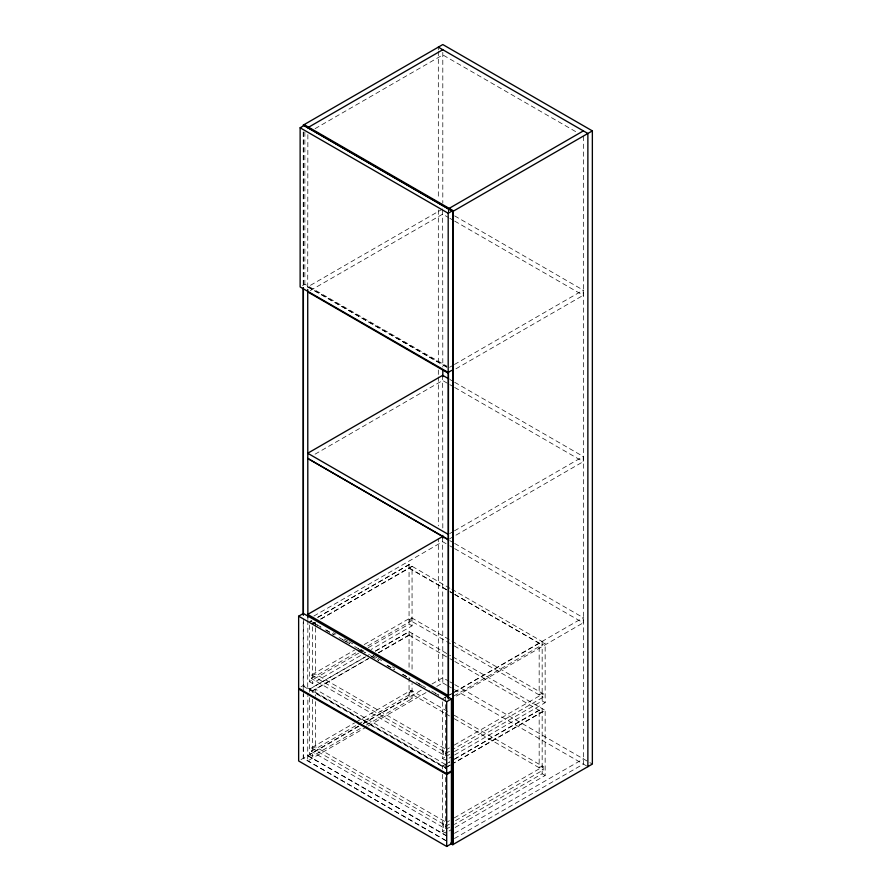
<?xml version="1.0" encoding="UTF-8"?>
<svg xmlns="http://www.w3.org/2000/svg" width="891" height="891" viewBox="0 0 891 891"><rect width="100%" height="100%" fill="white"/><g stroke="black" fill="none" stroke-linecap="round" stroke-linejoin="round"><path stroke-width="0.67" stroke-dasharray="4.46 3.34" d="M315.091 128.649L442.805 54.908L577.379 132.603M302.506 285.577L304.867 284.207L446.914 366.212M442.66 208.973L307.718 286.891L448.296 368.05M310.268 290.589L442.66 214.163L448.663 217.627M449.643 367.27L453.252 365.187M454.455 364.486L583.237 290.143L583.237 295.322L454.455 369.665M315.08 454.165L442.66 380.513L448.663 383.976M449.643 533.62L453.252 531.537M454.455 530.847L583.237 456.493L583.237 461.672L454.455 536.026M313.877 616.037L442.66 541.683L448.663 545.158M449.643 538.799L453.252 536.716M309.355 622.096L311.761 620.715M317.764 617.251L409.058 564.538L450.601 588.695M309.355 622.274L311.761 620.882M317.764 617.418L409.058 564.716M312.351 623.834L314.757 622.441M320.76 618.978L412.054 566.264L412.054 625.838L371.213 649.428M312.351 624.001L314.757 622.62M320.76 619.145L412.054 566.442M449.465 751.313L443.451 754.777L311.349 678.508L311.349 675.055L354.596 650.096M364.207 644.549L411.052 617.496L543.154 693.766L543.154 697.219L454.265 748.54M312.351 675.634L315.336 673.908L445.455 749.03L442.459 750.757M412.054 618.076L409.058 619.802L453.63 645.529M311.349 678.508L357.001 652.156M358.204 651.466L361.802 649.383M367.805 645.919L411.052 620.949L411.052 617.496M309.355 625.037L309.355 681.682L358.605 653.248M359.808 652.546L363.417 650.475M368.217 647.701L409.058 624.112L412.054 625.838M301.013 686.783L303.374 685.424L445.411 767.429M309.355 681.682L312.351 683.408L364.007 653.582M309.355 692.107L309.355 689.166L369.42 654.484M375.423 651.02L409.058 631.596L450.601 655.754M309.355 689.333L365.811 656.734M375.423 651.187L409.058 631.775M368.807 658.293L312.351 690.893L312.351 693.833M378.419 652.747L412.054 633.323L412.054 671.758M312.351 691.06L368.807 658.471M370.01 657.77L373.607 655.687M378.419 652.914L412.054 633.501M449.465 824.13L443.451 827.594L311.349 751.325L311.349 747.872L354.596 722.913M355.799 722.211L411.052 690.313L449.487 712.499M312.351 748.451L315.336 746.725L445.455 821.847L442.459 823.574M412.054 690.893L409.058 692.619L449.487 715.952M311.349 751.325L357.001 724.973M358.204 724.283L411.052 693.766L411.052 690.313M309.355 697.653L309.355 754.499L358.605 726.065M363.417 723.292L409.058 696.929L412.054 698.655L412.054 683.408M301.013 759.6L358.806 726.243M363.283 723.648L424.74 688.175M431.968 683.998L442.805 677.739L448.819 681.203M309.355 754.499L312.351 756.225L360.398 728.482M366.401 725.018L412.054 698.655M366.903 726.744L307.718 760.914L307.863 695.425M368.106 726.042L429.551 690.57M436.779 686.393L442.805 682.918L442.66 536.505M442.459 698.945L446.068 696.862M447.26 696.172L583.237 617.675L583.237 622.854L454.455 697.196M444.865 697.731L448.463 695.648M449.665 694.958L453.274 692.875M454.466 692.184L542.162 641.553M453.853 695.994L545.147 643.113L545.147 702.687L453.853 755.401M542.162 693.187L539.166 694.913L539.166 643.113L454.833 594.42M311.349 675.055L443.451 751.325L449.465 747.861M454.265 745.088L543.154 693.766M442.459 701.841L442.459 758.519L449.665 754.365M454.466 751.592L542.162 700.961L545.147 702.687M449.053 758.174L452.661 756.091M449.665 761.85L442.459 766.004L442.459 768.955M454.466 759.076L542.162 708.445L542.162 773.778L454.466 824.409M442.459 766.182L449.665 762.017M454.466 759.243L542.162 708.612M446.647 767.04L450.256 764.957M451.459 764.266L545.147 710.172L545.147 775.504L453.853 828.207M446.647 767.218L450.256 765.135M451.459 764.433L545.147 710.35L451.804 656.277M542.162 766.004L539.166 767.73L539.166 710.172M311.349 747.872L443.451 824.142L449.465 820.678M454.265 817.905L543.154 766.583L543.154 770.036L454.265 821.357M442.459 774.379L442.459 831.336L449.665 827.182M449.053 830.991L452.661 828.908M454.466 833.33L583.382 758.898M454.466 838.509L583.382 764.077L583.382 133.672M454.677 215.912L583.237 290.143M449.866 218.317L453.474 220.4M454.677 221.091L583.237 295.322M307.863 286.802L448.44 367.961M449.866 379.499L453.474 381.571M454.677 382.272L583.237 456.493M449.866 384.678L453.474 386.761M454.677 387.451L583.237 461.672M449.866 540.67L453.474 542.753M454.677 543.443L583.237 617.675M449.866 545.849L453.474 547.932M454.677 548.622L583.237 622.854M451.804 589.218L545.147 643.28M409.058 567.99L448.819 590.945M450.022 591.646L453.63 593.729M409.058 568.168L448.819 591.123M450.022 591.813L453.63 593.896M454.833 594.598L539.166 643.28M454.287 645.908L543.154 697.219M409.058 635.049L448.819 658.182M450.022 658.705L453.63 660.966M454.833 661.49L539.166 710.35M449.988 681.882L453.619 683.976M454.778 684.644L592.359 764.077M446.692 685.168L438.316 680.323L438.316 538.387M447.616 685.691L587.871 766.672M333.412 632.71L335.818 634.102M344.249 638.97L347.869 641.052M349.072 641.754L352.691 643.837M373.162 655.665L376.782 657.747M377.984 658.438L381.604 660.532M392.441 666.791L394.847 668.183M310.268 620.893L321.083 627.141M325.883 629.915L334.292 634.771M339.103 637.544L349.918 643.792M354.718 646.565L365.533 652.813M370.344 655.587L378.753 660.443M387.162 665.299L394.368 669.453M402.788 674.309L409.994 678.474M415.997 681.938L425.608 687.496M431.623 690.959L438.829 695.125M313.721 623.065L320.927 627.231M325.738 630.004L334.147 634.86M342.556 639.716L349.762 643.881M358.182 648.737L365.388 652.891M371.391 656.366L378.608 660.521M387.017 665.377L394.223 669.542M402.632 674.398L409.838 678.563M418.258 683.419L423.058 686.193M435.075 693.131L438.684 695.214M454.221 715.228L543.154 766.583M454.287 718.725L543.154 770.036M542.162 773.778L545.147 775.504M442.459 758.519L445.455 760.246L445.455 702.231M445.455 764.456L315.336 689.166L315.336 696.172M309.355 689.166L445.455 767.908M303.374 686.282L445.411 768.287M442.459 831.336L445.455 833.063L445.455 776.228M307.863 755.646L448.44 836.805M307.718 755.735L448.296 836.894M446.035 840.603L303.374 758.241L303.374 690.436M445.89 840.692L303.23 758.319L303.23 694.312M542.162 641.386L542.162 700.961M448.44 208.806L448.44 211.59M448.296 208.884L448.296 211.668M445.455 697.219L445.455 701.473M445.455 764.278L445.455 771.283M443.451 751.325L443.451 754.777M443.451 824.142L443.451 827.594M442.805 52.324L442.805 203.193M442.66 210.276L442.805 367.025M442.66 375.334L442.805 528.831M438.316 47.145L438.316 49.918M438.316 51.31L438.316 198.827M438.316 209.964L438.316 364.43M438.316 369.999L438.316 375.568M438.316 376.949L438.316 525.857M409.058 564.538L409.058 624.112M409.058 631.596L409.058 670.756M409.058 677.528L409.058 696.929M315.336 622.274L315.336 626.351M315.336 627.71L315.336 673.908M315.336 701.629L315.336 746.725M312.351 626.718L312.351 683.408M312.351 699.257L312.351 756.225M307.863 134.597L307.718 289.152M307.863 616.917L307.863 619.512M307.863 620.27L307.718 689.946M304.867 131.968L304.867 284.207M303.374 132.013L303.374 286.479M303.374 619L303.374 690.046M303.23 132.091L303.23 286.568M303.23 621.94L303.23 688.743"/><path stroke-width="1.34" d="M300.133 127.781L304.867 125.052L452.929 210.532L448.195 213.261L300.133 127.781L300.133 286.947L448.195 372.427L451.748 370.378M307.718 127.725L442.805 49.729M448.296 208.884L583.382 130.888M307.863 291.981L448.296 373.229M592.359 130.888L442.805 44.55L303.23 125.141L452.773 211.479L592.359 130.888L592.359 764.077L452.773 844.668L450.534 843.365M298.641 616.204L303.374 613.465L451.436 698.945L451.436 770.904L446.692 773.633L298.641 688.153L298.641 616.204L446.692 701.685L451.436 698.945M442.66 536.505L307.718 614.422L448.296 695.581M448.296 534.4L307.718 453.241L442.66 375.334L448.663 378.798M448.296 539.59L307.718 458.42L448.663 539.979M446.692 774.502L451.436 771.762L451.436 843.721L446.692 846.45L298.641 760.97L298.641 689.021L446.692 774.502L446.692 846.45M438.316 47.145L587.871 133.483L587.871 766.672M303.374 125.052L452.929 211.39L452.929 844.579L450.679 843.287M452.773 211.479L452.773 844.668M448.44 371.625L448.44 698.655M448.296 371.703L448.296 698.733M448.195 213.261L448.195 372.427M446.692 701.685L446.692 773.633M442.805 369.798L442.805 376.759M442.805 535.402L442.805 538.186M307.718 289.475L307.863 617.485M303.374 287.871L303.374 614.901M303.23 287.96L303.23 614.99"/></g></svg>
